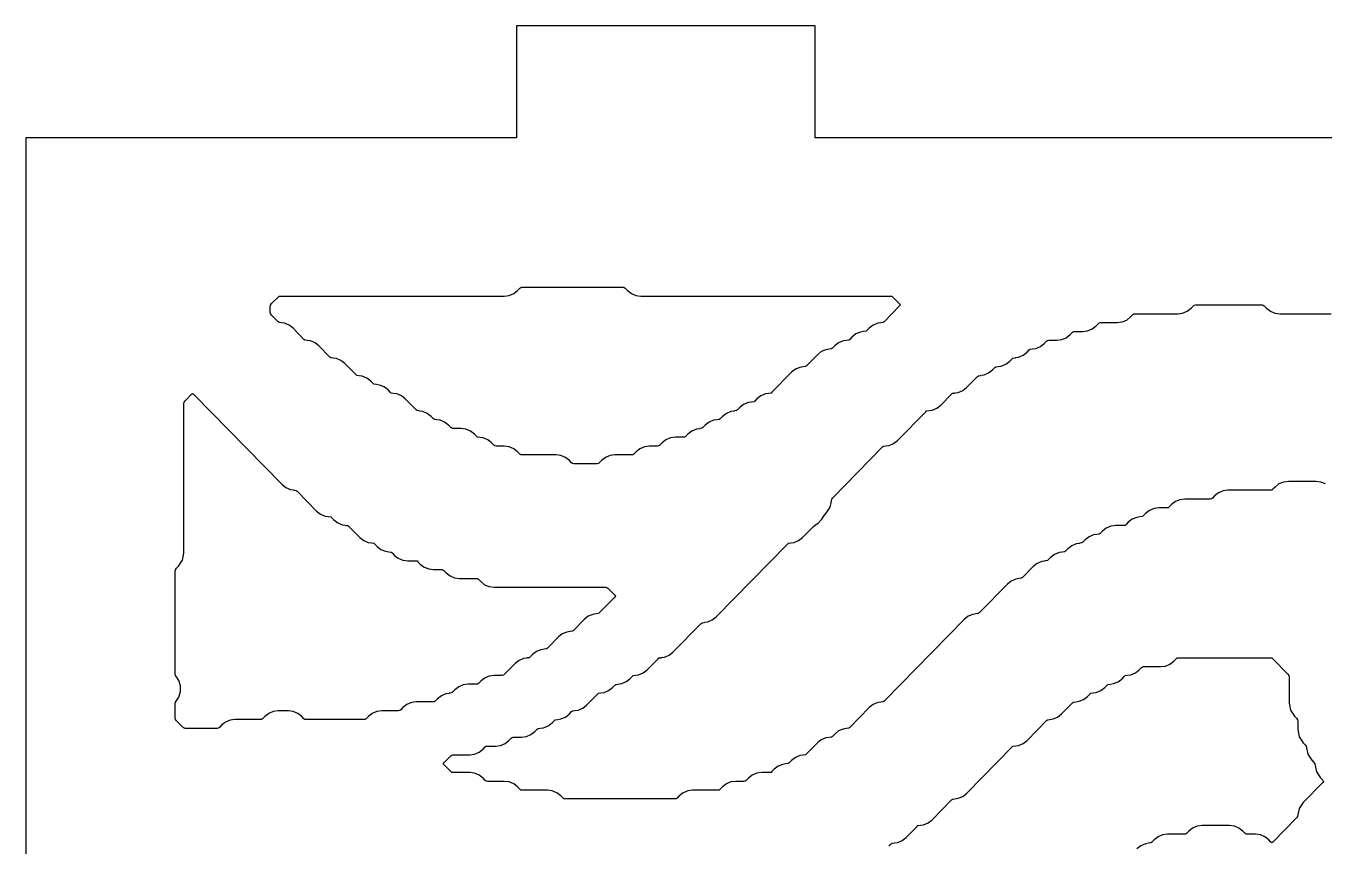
# Model space of a CAD drawing. Header units: millimetres. Extents: x 10 to 410, y 18 to 283.
# Drawn here: x 79 to 113.76, y 261.04 to 283 of the extents above; entities that cross this region are included whole.
import ezdxf

# ---------------------------------------------------------------- set-up
doc = ezdxf.new("R2010")
doc.units = ezdxf.units.MM
doc.layers.add('CUT', color=1, linetype='Continuous')

msp = doc.modelspace()

# ---------------------------------------------------------------- linework, layer by layer
at = {"layer": 'CUT'}
for points in [[(129.134, 157), (129.134, 160), (142.2679, 160), (142.2679, 280), (129.134, 280), (129.134, 283), (121.134, 283), (121.134, 280), (100.134, 280), (100.134, 283), (92.134, 283), (92.134, 280), (79, 280), (79, 160), (92.134, 160), (92.134, 157), (100.134, 157), (100.134, 160), (121.134, 160), (121.134, 157)], [(85.5777, 275.5621), (85.7517, 275.74), (85.7767, 275.7595), (85.8082, 275.7637), (91.8083, 275.7637), (91.9395, 275.7812), (92.0615, 275.8325), (92.1657, 275.914), (92.2266, 275.9763), (92.2516, 275.9958), (92.2831, 276), (94.9916, 276), (95.0231, 275.9958), (95.0481, 275.9763), (95.109, 275.914), (95.2132, 275.8325), (95.3352, 275.7812), (95.4663, 275.7637), (102.1602, 275.7637), (102.1917, 275.7595), (102.2167, 275.74), (102.3976, 275.5552), (102.4174, 275.5274), (102.3976, 275.4997), (101.9855, 275.0786), (101.9605, 275.0591), (101.8961, 275.0505), (101.8963, 275.0489), (101.8101, 275.0373), (101.6881, 274.9861), (101.5839, 274.9046), (101.523, 274.8423), (101.498, 274.8228), (101.4336, 274.8142), (101.4338, 274.8126), (101.3476, 274.8011), (101.2257, 274.7498), (101.1214, 274.6683), (101.0605, 274.606), (101.0355, 274.5865), (100.9711, 274.5779), (100.9713, 274.5763), (100.8851, 274.5648), (100.7632, 274.5135), (100.6589, 274.432), (100.598, 274.3697), (100.573, 274.3502), (100.5086, 274.3416), (100.5088, 274.34), (100.4226, 274.3285), (100.3007, 274.2772), (100.1964, 274.1957), (99.9042, 273.8972), (99.8792, 273.8776), (99.8149, 273.869), (99.8151, 273.8674), (99.7289, 273.8559), (99.6069, 273.8046), (99.5027, 273.7231), (98.9793, 273.1883), (98.9543, 273.1688), (98.8899, 273.1602), (98.8901, 273.1586), (98.8039, 273.1471), (98.6819, 273.0958), (98.5777, 273.0143), (98.5168, 272.952), (98.4918, 272.9325), (98.4274, 272.9239), (98.4276, 272.9223), (98.3414, 272.9108), (98.2194, 272.8595), (98.1152, 272.778), (98.0543, 272.7157), (98.0293, 272.6962), (97.9649, 272.6876), (97.9651, 272.686), (97.8789, 272.6745), (97.757, 272.6232), (97.6527, 272.5417), (97.5918, 272.4794), (97.5668, 272.4599), (97.5024, 272.4513), (97.5026, 272.4497), (97.4164, 272.4382), (97.2945, 272.3869), (97.1902, 272.3054), (97.1293, 272.2432), (97.1043, 272.2236), (97.0399, 272.215), (97.0401, 272.2134), (96.9539, 272.2019), (96.832, 272.1506), (96.7277, 272.0691), (96.6668, 272.0069), (96.6418, 271.9873), (96.6103, 271.9831), (96.3913, 271.9831), (96.2602, 271.9656), (96.1382, 271.9143), (96.034, 271.8328), (95.973, 271.7706), (95.948, 271.751), (95.9166, 271.7468), (95.6976, 271.7468), (95.5664, 271.7293), (95.4445, 271.678), (95.3402, 271.5966), (95.2793, 271.5343), (95.2543, 271.5147), (95.2228, 271.5105), (94.7726, 271.5105), (94.6415, 271.493), (94.5195, 271.4418), (94.4153, 271.3603), (94.3543, 271.298), (94.3293, 271.2785), (94.2979, 271.2743), (93.6706, 271.2743), (93.6391, 271.2785), (93.6141, 271.298), (93.5532, 271.3603), (93.4489, 271.4418), (93.327, 271.493), (93.1958, 271.5105), (92.2831, 271.5105), (92.2516, 271.5147), (92.2266, 271.5343), (92.1657, 271.5966), (92.0615, 271.678), (91.9395, 271.7293), (91.8083, 271.7468), (91.5893, 271.7468), (91.5579, 271.751), (91.5329, 271.7706), (91.472, 271.8328), (91.3677, 271.9143), (91.2458, 271.9656), (91.1596, 271.9771), (91.1598, 271.9787), (91.0954, 271.9873), (91.0704, 272.0069), (91.0095, 272.0691), (90.9052, 272.1506), (90.7833, 272.2019), (90.6521, 272.2194), (90.4331, 272.2194), (90.4017, 272.2236), (90.3767, 272.2432), (90.3157, 272.3054), (90.2115, 272.3869), (90.0895, 272.4382), (90.0033, 272.4497), (90.0036, 272.4513), (89.9392, 272.4599), (89.9142, 272.4794), (89.8532, 272.5417), (89.749, 272.6232), (89.627, 272.6745), (89.5408, 272.686), (89.5411, 272.6876), (89.4767, 272.6962), (89.4517, 272.7157), (89.1595, 273.0143), (89.0552, 273.0958), (88.9333, 273.1471), (88.8471, 273.1586), (88.8473, 273.1602), (88.7829, 273.1688), (88.7579, 273.1883), (88.697, 273.2506), (88.5928, 273.332), (88.4708, 273.3833), (88.3846, 273.3948), (88.3848, 273.3964), (88.3204, 273.405), (88.2954, 273.4246), (88.2345, 273.4869), (88.1303, 273.5683), (88.0083, 273.6196), (87.9221, 273.6311), (87.9223, 273.6327), (87.8579, 273.6413), (87.8329, 273.6609), (87.5408, 273.9594), (87.4365, 274.0409), (87.3146, 274.0922), (87.2284, 274.1037), (87.2286, 274.1053), (87.1642, 274.1139), (87.1392, 274.1334), (86.847, 274.432), (86.7428, 274.5135), (86.6208, 274.5648), (86.5346, 274.5763), (86.5349, 274.5779), (86.4705, 274.5865), (86.4455, 274.606), (86.1533, 274.9046), (86.049, 274.9861), (85.9271, 275.0373), (85.8409, 275.0489), (85.8411, 275.0505), (85.7767, 275.0591), (85.7517, 275.0786), (85.5777, 275.2564), (85.5525, 275.2947), (85.5437, 275.3397), (85.5437, 275.4789), (85.5525, 275.5238)], [(83.0088, 265.607), (83, 265.6519), (83, 268.3903), (83.0088, 268.4352), (83.034, 268.4735), (83.0886, 268.5293), (83.1942, 268.6902), (83.2312, 268.8791), (83.2312, 272.8797), (83.2401, 272.9247), (83.2652, 272.963), (83.4346, 273.136), (83.4625, 273.1567), (83.4904, 273.136), (85.8591, 270.7157), (85.9634, 270.6342), (86.0853, 270.5829), (86.1715, 270.5714), (86.1713, 270.5698), (86.2357, 270.5612), (86.2607, 270.5417), (86.7841, 270.0068), (86.8884, 269.9253), (87.0103, 269.874), (87.0965, 269.8625), (87.0963, 269.8609), (87.1607, 269.8523), (87.1857, 269.8328), (87.2466, 269.7705), (87.3509, 269.689), (87.4728, 269.6378), (87.559, 269.6263), (87.5588, 269.6246), (87.6232, 269.6161), (87.6482, 269.5965), (87.9404, 269.298), (88.0446, 269.2165), (88.1666, 269.1652), (88.2527, 269.1537), (88.2525, 269.1521), (88.3169, 269.1435), (88.3419, 269.1239), (88.4028, 269.0617), (88.5071, 268.9802), (88.629, 268.9289), (88.7152, 268.9174), (88.715, 268.9158), (88.7794, 268.9072), (88.8044, 268.8876), (88.8653, 268.8254), (88.9696, 268.7439), (89.0915, 268.6926), (89.2227, 268.6751), (89.4417, 268.6751), (89.4731, 268.6709), (89.4981, 268.6514), (89.5591, 268.5891), (89.6633, 268.5076), (89.7853, 268.4563), (89.9164, 268.4388), (90.1354, 268.4388), (90.1669, 268.4346), (90.1919, 268.4151), (90.2528, 268.3528), (90.3571, 268.2713), (90.479, 268.22), (90.6102, 268.2025), (91.0604, 268.2025), (91.0919, 268.1983), (91.1169, 268.1788), (91.1778, 268.1165), (91.282, 268.035), (91.404, 267.9837), (91.5352, 267.9662), (94.5291, 267.9662), (94.5606, 267.962), (94.5856, 267.9425), (94.7664, 267.7577), (94.7862, 267.73), (94.7664, 267.7022), (94.3543, 267.2811), (94.3293, 267.2616), (94.2649, 267.253), (94.2651, 267.2514), (94.179, 267.2399), (94.057, 267.1886), (93.9528, 267.1071), (93.6606, 266.8086), (93.6356, 266.789), (93.5712, 266.7804), (93.5714, 266.7788), (93.4852, 266.7673), (93.3633, 266.716), (93.259, 266.6345), (92.9668, 266.336), (92.9418, 266.3164), (92.8775, 266.3078), (92.8777, 266.3062), (92.7915, 266.2947), (92.6695, 266.2434), (92.5653, 266.162), (92.5044, 266.0997), (92.4793, 266.0801), (92.415, 266.0716), (92.4152, 266.0699), (92.329, 266.0584), (92.207, 266.0072), (92.1028, 265.9257), (91.8106, 265.6271), (91.7856, 265.6076), (91.7541, 265.6034), (91.5352, 265.6034), (91.404, 265.5859), (91.282, 265.5346), (91.1778, 265.4531), (91.1169, 265.3908), (91.0919, 265.3713), (91.0604, 265.3671), (90.8414, 265.3671), (90.7103, 265.3496), (90.5883, 265.2983), (90.4841, 265.2168), (90.4231, 265.1545), (90.3981, 265.135), (90.3337, 265.1264), (90.334, 265.1248), (90.2478, 265.1133), (90.1258, 265.062), (90.0216, 264.9805), (89.9606, 264.9183), (89.9356, 264.8987), (89.9042, 264.8945), (89.4539, 264.8945), (89.3228, 264.877), (89.2008, 264.8257), (89.0966, 264.7442), (89.0357, 264.682), (89.0106, 264.6624), (88.9792, 264.6582), (88.5289, 264.6582), (88.3978, 264.6407), (88.2758, 264.5894), (88.1716, 264.5079), (88.1107, 264.4457), (88.0857, 264.4261), (88.0542, 264.4219), (86.5019, 264.4219), (86.4705, 264.4261), (86.4455, 264.4457), (86.3845, 264.5079), (86.2803, 264.5894), (86.1583, 264.6407), (86.0272, 264.6582), (85.754, 264.6582), (85.6228, 264.6407), (85.5009, 264.5894), (85.3966, 264.5079), (85.3357, 264.4457), (85.3107, 264.4261), (85.2792, 264.4219), (84.5978, 264.4219), (84.4666, 264.4044), (84.3446, 264.3531), (84.2404, 264.2717), (84.1795, 264.2094), (84.1545, 264.1899), (84.123, 264.1857), (83.2645, 264.1857), (83.233, 264.1899), (83.208, 264.2094), (83.034, 264.3872), (83.0088, 264.4255), (83, 264.4705), (83, 264.8459), (83.0088, 264.8909), (83.0606, 264.9698), (83.0568, 264.9723), (83.0942, 265.0248), (83.1413, 265.1718), (83.1413, 265.3261), (83.0942, 265.4731), (83.0568, 265.5255), (83.0606, 265.5281)]]:
    msp.add_lwpolyline(points, close=True, dxfattribs=at)
for points in [[(113.7986, 270.7329), (113.6767, 270.7842), (113.5455, 270.8017), (112.8098, 270.8017), (112.6787, 270.7842), (112.5567, 270.7329), (112.4525, 270.6514), (112.3916, 270.5891), (112.3666, 270.5696), (112.3351, 270.5654), (111.1911, 270.5654), (111.06, 270.5479), (110.938, 270.4966), (110.8338, 270.4151), (110.7728, 270.3529), (110.7478, 270.3333), (110.7164, 270.3291), (110.0349, 270.3291), (109.9037, 270.3116), (109.7818, 270.2603), (109.6775, 270.1788), (109.6166, 270.1166), (109.5916, 270.097), (109.5601, 270.0928), (109.3411, 270.0928), (109.21, 270.0753), (109.088, 270.024), (108.9838, 269.9425), (108.9229, 269.8803), (108.8979, 269.8607), (108.8335, 269.8521), (108.8337, 269.8505), (108.7475, 269.839), (108.6255, 269.7877), (108.5213, 269.7063), (108.4604, 269.644), (108.4354, 269.6245), (108.4039, 269.6203), (108.1849, 269.6203), (108.0538, 269.6027), (107.9318, 269.5515), (107.8276, 269.47), (107.7666, 269.4077), (107.7416, 269.3882), (107.6772, 269.3796), (107.6775, 269.378), (107.5913, 269.3665), (107.4693, 269.3152), (107.3651, 269.2337), (107.3041, 269.1714), (107.2791, 269.1519), (107.2147, 269.1433), (107.215, 269.1417), (107.1288, 269.1302), (107.0068, 269.0789), (106.9026, 268.9974), (106.8416, 268.9351), (106.8166, 268.9156), (106.7523, 268.907), (106.7525, 268.9054), (106.6663, 268.8939), (106.5443, 268.8426), (106.4401, 268.7611), (106.3791, 268.6988), (106.3541, 268.6793), (106.2898, 268.6707), (106.29, 268.6691), (106.2038, 268.6576), (106.0818, 268.6063), (105.9776, 268.5248), (105.6854, 268.2263), (105.6604, 268.2067), (105.596, 268.1981), (105.5962, 268.1965), (105.5101, 268.185), (105.3881, 268.1337), (105.2839, 268.0523), (104.5292, 267.2811), (104.5042, 267.2616), (104.4398, 267.253), (104.44, 267.2514), (104.3538, 267.2399), (104.2319, 267.1886), (104.1276, 267.1071), (101.9855, 264.9183), (101.9605, 264.8987), (101.8961, 264.8901), (101.8963, 264.8885), (101.8101, 264.877), (101.6881, 264.8257), (101.5839, 264.7442), (101.0605, 264.2094), (101.0355, 264.1899), (100.9711, 264.1813), (100.9713, 264.1797), (100.8851, 264.1681), (100.7632, 264.1169), (100.6589, 264.0354), (100.598, 263.9731), (100.573, 263.9536), (100.5086, 263.945), (100.5088, 263.9434), (100.4226, 263.9319), (100.3007, 263.8806), (100.1964, 263.7991), (99.9042, 263.5005), (99.8792, 263.481), (99.8149, 263.4724), (99.8151, 263.4708), (99.7289, 263.4593), (99.6069, 263.408), (99.5027, 263.3265), (99.4417, 263.2643), (99.4167, 263.2447), (99.3524, 263.2361), (99.3526, 263.2345), (99.2664, 263.223), (99.1444, 263.1717), (99.0402, 263.0902), (98.9793, 263.028), (98.9543, 263.0084), (98.9228, 263.0042), (98.7038, 263.0042), (98.5727, 262.9867), (98.4507, 262.9354), (98.3465, 262.8539), (98.2855, 262.7917), (98.2605, 262.7721), (98.2291, 262.7679), (98.0101, 262.7679), (97.8789, 262.7504), (97.757, 262.6991), (97.6527, 262.6177), (97.5918, 262.5554), (97.5668, 262.5358), (97.5353, 262.5316), (96.8538, 262.5316), (96.7227, 262.5141), (96.6007, 262.4629), (96.4965, 262.3814), (96.4355, 262.3191), (96.4105, 262.2996), (96.3791, 262.2954), (93.4393, 262.2954), (93.4079, 262.2996), (93.3829, 262.3191), (93.3219, 262.3814), (93.2177, 262.4629), (93.0957, 262.5141), (92.9646, 262.5316), (92.2831, 262.5316), (92.2516, 262.5358), (92.2266, 262.5554), (92.1657, 262.6177), (92.0615, 262.6991), (91.9395, 262.7504), (91.8083, 262.7679), (91.3581, 262.7679), (91.3266, 262.7721), (91.3016, 262.7917), (91.2407, 262.8539), (91.1365, 262.9354), (91.0145, 262.9867), (90.8834, 263.0042), (90.4331, 263.0042), (90.4017, 263.0084), (90.3767, 263.028), (90.1958, 263.2128), (90.176, 263.2405), (90.1958, 263.2682), (90.3767, 263.453), (90.4017, 263.4726), (90.4331, 263.4768), (90.8834, 263.4768), (91.0145, 263.4943), (91.1365, 263.5456), (91.2407, 263.6271), (91.3016, 263.6893), (91.3266, 263.7089), (91.3581, 263.7131), (91.5771, 263.7131), (91.7082, 263.7306), (91.8302, 263.7819), (91.9344, 263.8634), (91.9954, 263.9256), (92.0204, 263.9452), (92.0518, 263.9494), (92.2708, 263.9494), (92.402, 263.9669), (92.5239, 264.0182), (92.6282, 264.0996), (92.6891, 264.1619), (92.7141, 264.1815), (92.7785, 264.19), (92.7783, 264.1917), (92.8645, 264.2032), (92.9864, 264.2544), (93.0907, 264.3359), (93.1516, 264.3982), (93.1766, 264.4177), (93.241, 264.4263), (93.2408, 264.4279), (93.327, 264.4394), (93.4489, 264.4907), (93.5532, 264.5722), (93.6141, 264.6345), (93.6391, 264.654), (93.7035, 264.6626), (93.7033, 264.6642), (93.7895, 264.6757), (93.9114, 264.727), (94.0157, 264.8085), (94.3078, 265.1071), (94.3329, 265.1266), (94.3972, 265.1352), (94.397, 265.1368), (94.4832, 265.1483), (94.6052, 265.1996), (94.7094, 265.2811), (94.7703, 265.3433), (94.7953, 265.3629), (94.8597, 265.3715), (94.8595, 265.3731), (94.9457, 265.3846), (95.0677, 265.4359), (95.1719, 265.5174), (95.2328, 265.5796), (95.2578, 265.5992), (95.3222, 265.6078), (95.322, 265.6094), (95.4082, 265.6209), (95.5302, 265.6722), (95.6344, 265.7537), (95.9266, 266.0522), (95.9516, 266.0718), (96.016, 266.0803), (96.0158, 266.082), (96.1019, 266.0935), (96.2239, 266.1447), (96.3281, 266.2262), (97.0828, 266.9974), (97.1078, 267.0169), (97.1722, 267.0255), (97.172, 267.0271), (97.2582, 267.0386), (97.3801, 267.0899), (97.4844, 267.1714), (99.3953, 269.1239), (99.4203, 269.1435), (99.4847, 269.1521), (99.4845, 269.1537), (99.5706, 269.1652), (99.6926, 269.2165), (99.7968, 269.298), (100.089, 269.5965), (100.143, 269.6387), (100.214, 269.6818), (100.3122, 269.7918), (100.3775, 269.8912), (100.4321, 269.9471), (100.5377, 270.1079), (100.5623, 270.2335), (100.5654, 270.2329), (100.5836, 270.3255), (100.6087, 270.3638), (101.939, 271.7231), (101.964, 271.7426), (102.0284, 271.7512), (102.0282, 271.7528), (102.1143, 271.7643), (102.2363, 271.8156), (102.3405, 271.8971), (103.0952, 272.6682), (103.1202, 272.6878), (103.1846, 272.6964), (103.1844, 272.698), (103.2706, 272.7095), (103.3925, 272.7608), (103.4968, 272.8423), (103.789, 273.1408), (103.814, 273.1604), (103.8784, 273.169), (103.8781, 273.1706), (103.9643, 273.1821), (104.0863, 273.2334), (104.1905, 273.3148), (104.4827, 273.6134), (104.5077, 273.6329), (104.5721, 273.6415), (104.5719, 273.6431), (104.6581, 273.6546), (104.78, 273.7059), (104.8843, 273.7874), (104.9452, 273.8497), (104.9702, 273.8692), (105.0346, 273.8778), (105.0344, 273.8794), (105.1206, 273.8909), (105.2425, 273.9422), (105.3468, 274.0237), (105.4077, 274.086), (105.4327, 274.1055), (105.4971, 274.1141), (105.4969, 274.1157), (105.583, 274.1272), (105.705, 274.1785), (105.8092, 274.26), (105.8702, 274.3222), (105.8952, 274.3418), (105.9596, 274.3504), (105.9594, 274.352), (106.0455, 274.3635), (106.1675, 274.4148), (106.2717, 274.4963), (106.3327, 274.5585), (106.3577, 274.5781), (106.3891, 274.5823), (106.6081, 274.5823), (106.7393, 274.5998), (106.8612, 274.6511), (106.9655, 274.7326), (107.0264, 274.7948), (107.0514, 274.8144), (107.0829, 274.8186), (107.3019, 274.8186), (107.433, 274.8361), (107.555, 274.8874), (107.6592, 274.9688), (107.7202, 275.0311), (107.7452, 275.0507), (107.7766, 275.0549), (108.2269, 275.0549), (108.358, 275.0724), (108.48, 275.1236), (108.5842, 275.2051), (108.6451, 275.2674), (108.6701, 275.2869), (108.7016, 275.2911), (109.8456, 275.2911), (109.9767, 275.3086), (110.0987, 275.3599), (110.2029, 275.4414), (110.2639, 275.5037), (110.2889, 275.5232), (110.3203, 275.5274), (112.1039, 275.5274), (112.1353, 275.5232), (112.1603, 275.5037), (112.2213, 275.4414), (112.3255, 275.3599), (112.4475, 275.3086), (112.5786, 275.2911), (113.9538, 275.2911)], [(102.1093, 261.0279), (102.1702, 261.0902), (102.1952, 261.1097), (102.2596, 261.1183), (102.2594, 261.1199), (102.3456, 261.1314), (102.4676, 261.1827), (102.5718, 261.2642), (102.864, 261.5628), (102.889, 261.5823), (102.9534, 261.5909), (102.9532, 261.5925), (103.0393, 261.604), (103.1613, 261.6553), (103.2655, 261.7368), (103.789, 262.2716), (103.814, 262.2912), (103.8784, 262.2998), (103.8781, 262.3014), (103.9643, 262.3129), (104.0863, 262.3642), (104.1905, 262.4456), (105.4077, 263.6893), (105.4327, 263.7089), (105.4971, 263.7175), (105.4969, 263.7191), (105.583, 263.7306), (105.705, 263.7819), (105.8092, 263.8634), (106.3327, 264.3982), (106.3577, 264.4177), (106.4221, 264.4263), (106.4219, 264.4279), (106.508, 264.4394), (106.63, 264.4907), (106.7342, 264.5722), (107.0264, 264.8708), (107.0514, 264.8903), (107.1158, 264.8989), (107.1156, 264.9005), (107.2018, 264.912), (107.3237, 264.9633), (107.428, 265.0448), (107.4889, 265.1071), (107.5139, 265.1266), (107.5783, 265.1352), (107.5781, 265.1368), (107.6643, 265.1483), (107.7862, 265.1996), (107.8905, 265.2811), (107.9514, 265.3433), (107.9764, 265.3629), (108.0408, 265.3715), (108.0406, 265.3731), (108.1268, 265.3846), (108.2487, 265.4359), (108.353, 265.5174), (108.4139, 265.5796), (108.4389, 265.5992), (108.5033, 265.6078), (108.5031, 265.6094), (108.5893, 265.6209), (108.7112, 265.6722), (108.8155, 265.7537), (108.8764, 265.8159), (108.9014, 265.8355), (108.9328, 265.8397), (109.3831, 265.8397), (109.5142, 265.8572), (109.6362, 265.9085), (109.7404, 265.9899), (109.8014, 266.0522), (109.8264, 266.0718), (109.8578, 266.0759), (112.3351, 266.0759), (112.3666, 266.0718), (112.3916, 266.0522), (112.7968, 265.6381), (112.822, 265.5998), (112.8308, 265.5548), (112.8308, 264.8622), (112.8679, 264.6733), (112.9735, 264.5125), (113.0281, 264.4567), (113.0532, 264.4183), (113.0621, 264.3734), (113.0621, 264.1533), (113.0991, 263.9645), (113.2047, 263.8036), (113.2593, 263.7478), (113.2845, 263.7095), (113.3027, 263.6169), (113.3057, 263.6175), (113.3303, 263.4919), (113.436, 263.331), (113.4906, 263.2752), (113.5157, 263.2369), (113.5339, 263.1443), (113.537, 263.1449), (113.5616, 263.0193), (113.6672, 262.8585), (113.7287, 262.7957), (113.7484, 262.7679), (113.7287, 262.7402), (113.2047, 262.2048), (113.0991, 262.044), (113.0745, 261.9184), (113.0714, 261.919), (113.0532, 261.8264), (113.0281, 261.7881), (112.3962, 261.1424), (112.3683, 261.1218), (112.3404, 261.1424), (112.2842, 261.1999), (112.1799, 261.2814), (112.058, 261.3327), (111.9268, 261.3502), (111.7078, 261.3502), (111.6764, 261.3544), (111.6513, 261.374), (111.5904, 261.4362), (111.4862, 261.5177), (111.3642, 261.569), (111.2331, 261.5865), (110.4974, 261.5865), (110.3662, 261.569), (110.2443, 261.5177), (110.14, 261.4362), (110.0791, 261.374), (110.0541, 261.3544), (110.0226, 261.3502), (109.5724, 261.3502), (109.4412, 261.3327), (109.3193, 261.2814), (109.215, 261.1999), (109.1541, 261.1377), (109.1291, 261.1181), (109.0647, 261.1095), (109.0649, 261.1079), (108.9788, 261.0964), (108.8568, 261.0451), (108.7526, 260.9636)]]:
    msp.add_lwpolyline(points, dxfattribs=at)

doc.saveas('drawing.dxf')
